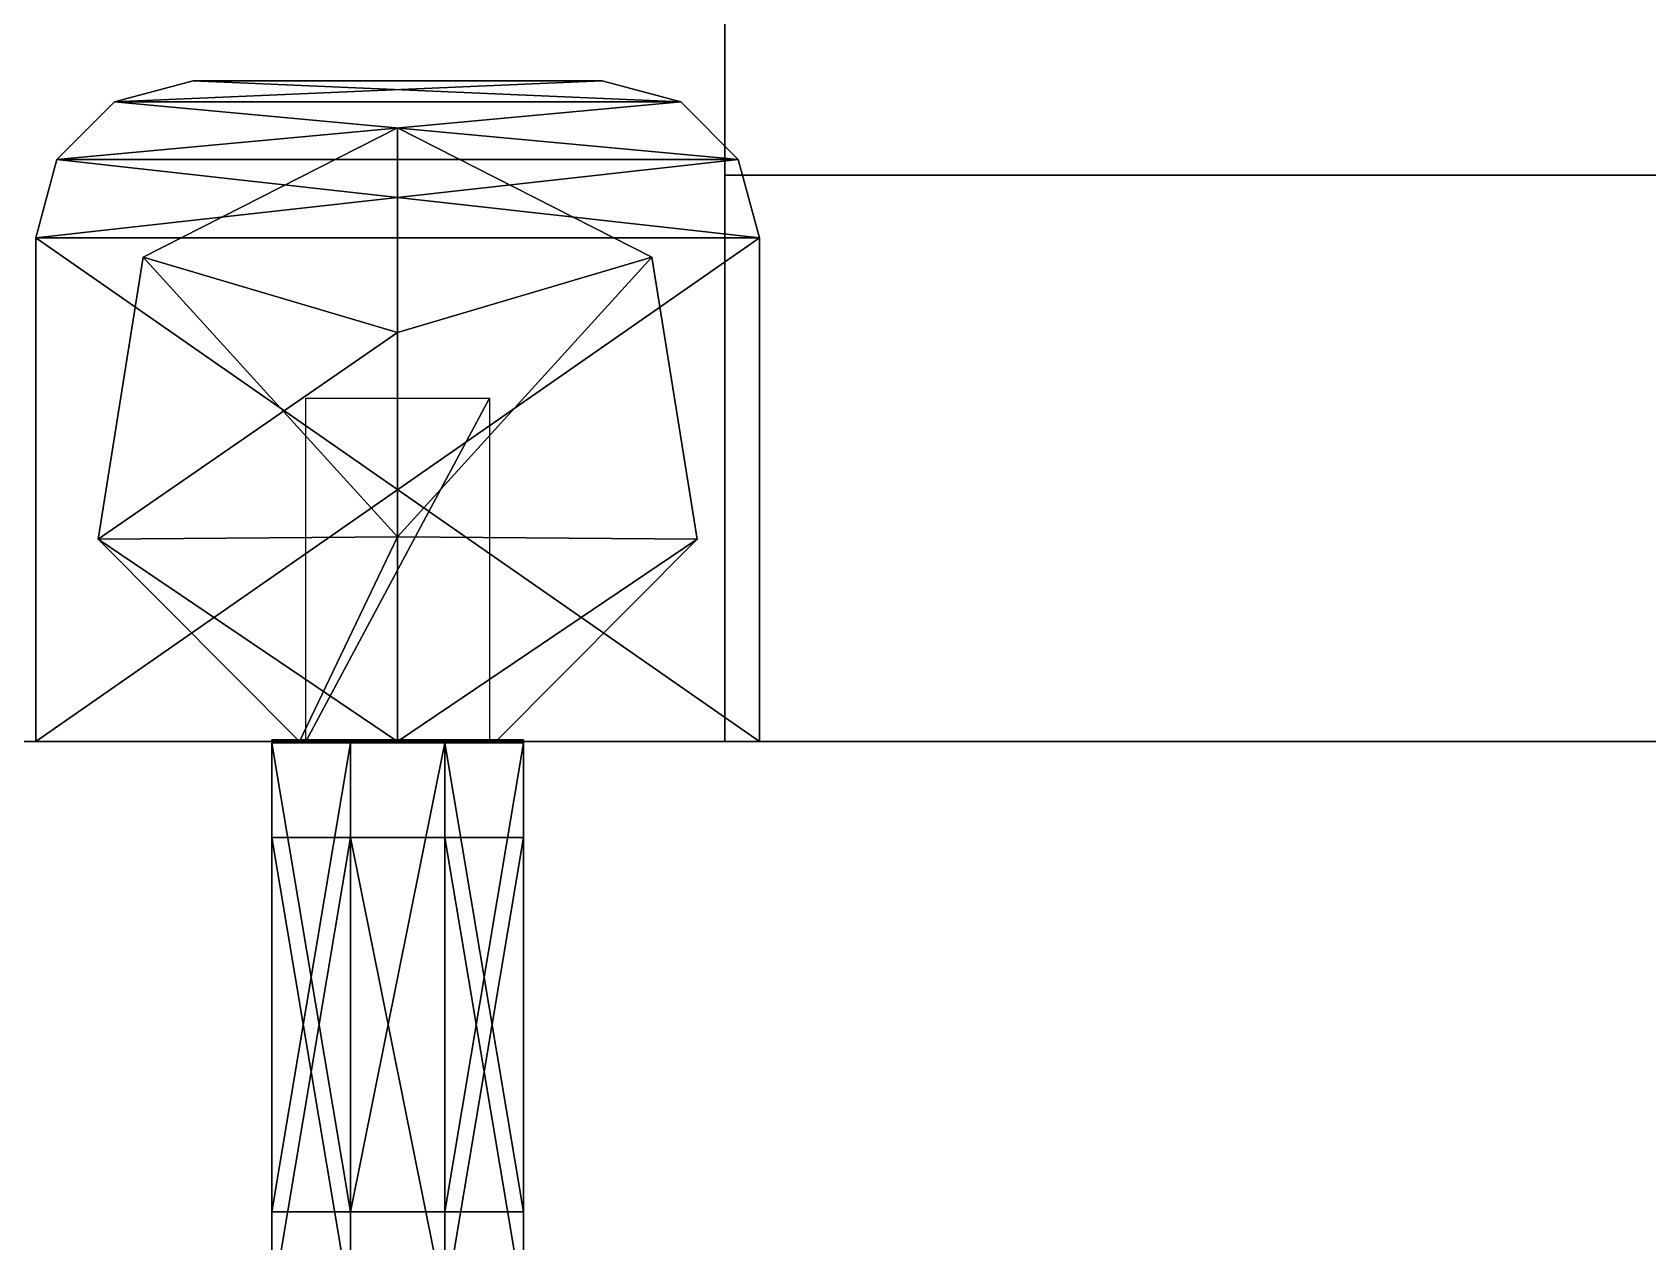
# Model space of a CAD drawing. Extents: x 0 to 4956, y -4930 to 0.
# Drawn here: x 170 to 221.3, y -2589.9 to -2551.5 of the extents above; entities that cross this region are included whole.
import ezdxf

# ---------------------------------------------------------------- set-up
doc = ezdxf.new("R2010")
doc.units = 0
for name, color, linetype in [('LAYER0', 7, 'CONTINUOUS'), ('LAYER144', 7, 'CONTINUOUS'), ('LAYER149', 7, 'CONTINUOUS'), ('LAYER162', 7, 'CONTINUOUS'), ('LAYER202', 7, 'CONTINUOUS'), ('LAYER209', 7, 'CONTINUOUS'), ('LAYER210', 254, 'CONTINUOUS'), ('LAYER220', 254, 'CONTINUOUS'), ('LAYER230', 7, 'CONTINUOUS'), ('LAYER237', 7, 'CONTINUOUS'), ('LAYER238', 254, 'CONTINUOUS'), ('LAYER248', 254, 'CONTINUOUS'), ('LAYER533', 7, 'CONTINUOUS'), ('LAYER535', 7, 'CONTINUOUS')]:
    doc.layers.add(name, color=color, linetype=linetype)

msp = doc.modelspace()

# ---------------------------------------------------------------- linework, layer by layer
at = {"layer": 'LAYER0', "invisible_edges": 1}
for points in [[(4956, 0), (0, -4930), (0, 0), (4956, 0)], [(4956, -4930, 5), (0, 0, 5), (0, -4930, 5), (4956, -4930, 5)], [(0, 0, 5), (4956, -4930, 5), (4956, 0, 5), (0, 0, 5)], [(0, -4930), (4956, 0), (4956, -4930), (0, -4930)]]:
    msp.add_3dface(points, dxfattribs=at)
at = {"layer": 'LAYER144', "invisible_edges": 1}
for points in [[(120, -2574, 2545), (670, -2574, 5), (120, -2574, 5), (120, -2574, 2545)], [(670, -2574, 5), (120, -2574, 2545), (670, -2574, 2545), (670, -2574, 5)], [(120, -2592, 5), (670, -2574, 5), (670, -2592, 5), (120, -2592, 5)], [(670, -2574, 5), (120, -2592, 5), (120, -2574, 5), (670, -2574, 5)], [(120, -2574, 2545), (670, -2592, 2545), (670, -2574, 2545), (120, -2574, 2545)], [(670, -2592, 2545), (120, -2574, 2545), (120, -2592, 2545), (670, -2592, 2545)]]:
    msp.add_3dface(points, dxfattribs=at)
at = {"layer": 'LAYER149', "invisible_edges": 1}
for points in [[(120, -1794, 85), (670, -2574, 85), (120, -2574, 85), (120, -1794, 85)], [(670, -2574, 85), (120, -1794, 85), (670, -1794, 85), (670, -2574, 85)], [(670, -1794, 103), (120, -2574, 103), (670, -2574, 103), (670, -1794, 103)], [(120, -2574, 103), (670, -1794, 103), (120, -1794, 103), (120, -2574, 103)], [(120, -2574, 103), (670, -2574, 85), (670, -2574, 103), (120, -2574, 103)], [(670, -2574, 85), (120, -2574, 103), (120, -2574, 85), (670, -2574, 85)]]:
    msp.add_3dface(points, dxfattribs=at)
at = {"layer": 'LAYER162', "invisible_edges": 1}
for points in [[(120, -2574, 2544), (670, -1794, 2544), (120, -1794, 2544), (120, -2574, 2544)], [(670, -1794, 2544), (120, -2574, 2544), (670, -2574, 2544), (670, -1794, 2544)], [(670, -2574, 2526), (120, -1794, 2526), (670, -1794, 2526), (670, -2574, 2526)], [(120, -1794, 2526), (670, -2574, 2526), (120, -2574, 2526), (120, -1794, 2526)], [(120, -2574, 2544), (670, -2574, 2526), (670, -2574, 2544), (120, -2574, 2544)], [(670, -2574, 2526), (120, -2574, 2544), (120, -2574, 2526), (670, -2574, 2526)]]:
    msp.add_3dface(points, dxfattribs=at)
at = {"layer": 'LAYER202', "invisible_edges": 1}
for points in [[(144.6, -2574, 1989), (610, -1794, 1989), (144.6, -1794, 1989), (144.6, -2574, 1989)], [(610, -1794, 1989), (144.6, -2574, 1989), (610, -2574, 1989), (610, -1794, 1989)], [(610, -2574, 1971), (144.6, -1794, 1971), (610, -1794, 1971), (610, -2574, 1971)], [(144.6, -1794, 1971), (610, -2574, 1971), (144.6, -2574, 1971), (144.6, -1794, 1971)], [(144.6, -2574, 1989), (610, -2574, 1971), (610, -2574, 1989), (144.6, -2574, 1989)], [(610, -2574, 1971), (144.6, -2574, 1989), (144.6, -2574, 1971), (610, -2574, 1971)]]:
    msp.add_3dface(points, dxfattribs=at)
at = {"layer": 'LAYER209'}
for points in [[(175.1, -2553, 1969.01), (172.6, -2553.67, 1971), (175.1, -2553, 1971), (175.1, -2553, 1969.01)], [(172.6, -2553.67, 1969.01), (172.6, -2553.67, 1971), (175.1, -2553, 1969.01), (172.6, -2553.67, 1969.01)], [(188.1, -2553, 1969.01), (172.6, -2553.67, 1969.01), (175.1, -2553, 1969.01), (188.1, -2553, 1969.01)], [(190.6, -2553.67, 1969.01), (172.6, -2553.67, 1969.01), (188.1, -2553, 1969.01), (190.6, -2553.67, 1969.01)], [(172.6, -2553.67, 1971), (190.6, -2553.67, 1971), (175.1, -2553, 1971), (172.6, -2553.67, 1971)], [(188.1, -2553, 1969.01), (172.6, -2553.67, 1969.01), (190.6, -2553.67, 1969.01), (188.1, -2553, 1969.01)], [(175.1, -2553, 1969.01), (172.6, -2553.67, 1969.01), (188.1, -2553, 1969.01), (175.1, -2553, 1969.01)], [(188.1, -2553, 1971), (172.6, -2553.67, 1971), (190.6, -2553.67, 1971), (188.1, -2553, 1971)], [(175.1, -2553, 1971), (172.6, -2553.67, 1971), (188.1, -2553, 1971), (175.1, -2553, 1971)], [(172.6, -2553.67, 1969.01), (175.1, -2553, 1971), (175.1, -2553, 1969.01), (172.6, -2553.67, 1969.01)], [(172.6, -2553.67, 1971), (175.1, -2553, 1971), (172.6, -2553.67, 1969.01), (172.6, -2553.67, 1971)], [(175.1, -2553, 1971), (188.1, -2553, 1969.01), (188.1, -2553, 1971), (175.1, -2553, 1971)], [(175.1, -2553, 1969.01), (188.1, -2553, 1969.01), (175.1, -2553, 1971), (175.1, -2553, 1969.01)], [(175.1, -2553, 1969.01), (188.1, -2553, 1971), (188.1, -2553, 1969.01), (175.1, -2553, 1969.01)], [(175.1, -2553, 1971), (188.1, -2553, 1971), (175.1, -2553, 1969.01), (175.1, -2553, 1971)], [(175.1, -2553, 1971), (190.6, -2553.67, 1971), (188.1, -2553, 1971), (175.1, -2553, 1971)], [(188.1, -2553, 1971), (190.6, -2553.67, 1969.01), (188.1, -2553, 1969.01), (188.1, -2553, 1971)], [(190.6, -2553.67, 1971), (190.6, -2553.67, 1969.01), (188.1, -2553, 1971), (190.6, -2553.67, 1971)], [(190.6, -2553.67, 1969.01), (188.1, -2553, 1971), (188.1, -2553, 1969.01), (190.6, -2553.67, 1969.01)], [(190.6, -2553.67, 1971), (188.1, -2553, 1971), (190.6, -2553.67, 1969.01), (190.6, -2553.67, 1971)], [(172.6, -2553.67, 1969.01), (170.7699, -2555.5, 1971), (172.6, -2553.67, 1971), (172.6, -2553.67, 1969.01)], [(170.7699, -2555.5, 1969.01), (170.7699, -2555.5, 1971), (172.6, -2553.67, 1969.01), (170.7699, -2555.5, 1969.01)], [(190.6, -2553.67, 1969.01), (170.7699, -2555.5, 1969.01), (172.6, -2553.67, 1969.01), (190.6, -2553.67, 1969.01)], [(192.4301, -2555.5, 1969.01), (170.7699, -2555.5, 1969.01), (190.6, -2553.67, 1969.01), (192.4301, -2555.5, 1969.01)], [(170.7699, -2555.5, 1971), (192.4301, -2555.5, 1971), (172.6, -2553.67, 1971), (170.7699, -2555.5, 1971)], [(190.6, -2553.67, 1969.01), (170.7699, -2555.5, 1969.01), (192.4301, -2555.5, 1969.01), (190.6, -2553.67, 1969.01)], [(172.6, -2553.67, 1969.01), (170.7699, -2555.5, 1969.01), (190.6, -2553.67, 1969.01), (172.6, -2553.67, 1969.01)], [(190.6, -2553.67, 1971), (170.7699, -2555.5, 1971), (192.4301, -2555.5, 1971), (190.6, -2553.67, 1971)], [(172.6, -2553.67, 1971), (170.7699, -2555.5, 1971), (190.6, -2553.67, 1971), (172.6, -2553.67, 1971)], [(170.7699, -2555.5, 1969.01), (172.6, -2553.67, 1971), (172.6, -2553.67, 1969.01), (170.7699, -2555.5, 1969.01)], [(170.7699, -2555.5, 1971), (172.6, -2553.67, 1971), (170.7699, -2555.5, 1969.01), (170.7699, -2555.5, 1971)], [(172.6, -2553.67, 1971), (192.4301, -2555.5, 1971), (190.6, -2553.67, 1971), (172.6, -2553.67, 1971)], [(190.6, -2553.67, 1971), (192.4301, -2555.5, 1969.01), (190.6, -2553.67, 1969.01), (190.6, -2553.67, 1971)], [(192.4301, -2555.5, 1971), (192.4301, -2555.5, 1969.01), (190.6, -2553.67, 1971), (192.4301, -2555.5, 1971)], [(192.4301, -2555.5, 1969.01), (190.6, -2553.67, 1971), (190.6, -2553.67, 1969.01), (192.4301, -2555.5, 1969.01)], [(192.4301, -2555.5, 1971), (190.6, -2553.67, 1971), (192.4301, -2555.5, 1969.01), (192.4301, -2555.5, 1971)], [(173.5165, -2558.613, 1985), (181.6, -2561, 1985), (181.6, -2554.5, 1985), (173.5165, -2558.613, 1985)], [(181.6, -2554.5, 1971), (173.5165, -2558.613, 1985), (181.6, -2554.5, 1985), (181.6, -2554.5, 1971)], [(173.5165, -2558.613, 1971), (173.5165, -2558.613, 1985), (181.6, -2554.5, 1971), (173.5165, -2558.613, 1971)], [(181.6, -2554.5, 1971), (173.5165, -2558.613, 1985), (173.5165, -2558.613, 1971), (181.6, -2554.5, 1971)], [(181.6, -2554.5, 1985), (173.5165, -2558.613, 1985), (181.6, -2554.5, 1971), (181.6, -2554.5, 1985)], [(173.5165, -2558.613, 1985), (181.6, -2554.5, 1985), (181.6, -2561, 1985), (173.5165, -2558.613, 1985)], [(181.6, -2561, 1985), (189.6835, -2558.613, 1985), (181.6, -2554.5, 1985), (181.6, -2561, 1985)], [(181.6, -2554.5, 1985), (189.6835, -2558.613, 1971), (181.6, -2554.5, 1971), (181.6, -2554.5, 1985)], [(189.6835, -2558.613, 1985), (189.6835, -2558.613, 1971), (181.6, -2554.5, 1985), (189.6835, -2558.613, 1985)], [(189.6835, -2558.613, 1971), (181.6, -2554.5, 1985), (181.6, -2554.5, 1971), (189.6835, -2558.613, 1971)], [(189.6835, -2558.613, 1985), (181.6, -2554.5, 1985), (189.6835, -2558.613, 1971), (189.6835, -2558.613, 1985)], [(189.6835, -2558.613, 1985), (181.6, -2554.5, 1985), (181.6, -2561, 1985), (189.6835, -2558.613, 1985)], [(170.7699, -2555.5, 1969.01), (170.1, -2558, 1971), (170.7699, -2555.5, 1971), (170.7699, -2555.5, 1969.01)], [(170.1, -2558, 1969.01), (170.1, -2558, 1971), (170.7699, -2555.5, 1969.01), (170.1, -2558, 1969.01)], [(170.1, -2558, 1969.01), (170.7699, -2555.5, 1969.01), (193.1, -2558, 1969.01), (170.1, -2558, 1969.01)], [(170.1, -2558, 1971), (193.1, -2558, 1971), (170.7699, -2555.5, 1971), (170.1, -2558, 1971)], [(192.4301, -2555.5, 1969.01), (170.1, -2558, 1969.01), (193.1, -2558, 1969.01), (192.4301, -2555.5, 1969.01)], [(170.7699, -2555.5, 1969.01), (170.1, -2558, 1969.01), (192.4301, -2555.5, 1969.01), (170.7699, -2555.5, 1969.01)], [(192.4301, -2555.5, 1971), (170.1, -2558, 1971), (193.1, -2558, 1971), (192.4301, -2555.5, 1971)], [(170.7699, -2555.5, 1971), (170.1, -2558, 1971), (192.4301, -2555.5, 1971), (170.7699, -2555.5, 1971)], [(170.1, -2558, 1969.01), (170.7699, -2555.5, 1971), (170.7699, -2555.5, 1969.01), (170.1, -2558, 1969.01)], [(170.1, -2558, 1971), (170.7699, -2555.5, 1971), (170.1, -2558, 1969.01), (170.1, -2558, 1971)], [(193.1, -2558, 1969.01), (170.7699, -2555.5, 1969.01), (192.4301, -2555.5, 1969.01), (193.1, -2558, 1969.01)], [(170.7699, -2555.5, 1971), (193.1, -2558, 1971), (192.4301, -2555.5, 1971), (170.7699, -2555.5, 1971)], [(192.4301, -2555.5, 1971), (193.1, -2558, 1969.01), (192.4301, -2555.5, 1969.01), (192.4301, -2555.5, 1971)], [(193.1, -2558, 1971), (193.1, -2558, 1969.01), (192.4301, -2555.5, 1971), (193.1, -2558, 1971)], [(193.1, -2558, 1969.01), (192.4301, -2555.5, 1971), (192.4301, -2555.5, 1969.01), (193.1, -2558, 1969.01)], [(193.1, -2558, 1971), (192.4301, -2555.5, 1971), (193.1, -2558, 1969.01), (193.1, -2558, 1971)], [(170.1, -2574, 1969.01), (193.1, -2558, 1969.01), (193.1, -2574, 1969.01), (170.1, -2574, 1969.01)], [(170.1, -2558, 1969.01), (193.1, -2558, 1969.01), (170.1, -2574, 1969.01), (170.1, -2558, 1969.01)], [(170.1, -2574, 1971), (193.1, -2558, 1971), (193.1, -2574, 1971), (170.1, -2574, 1971)], [(170.1, -2558, 1971), (193.1, -2558, 1971), (170.1, -2574, 1971), (170.1, -2558, 1971)], [(170.1, -2558, 1971), (170.1, -2574, 1969.01), (170.1, -2558, 1969.01), (170.1, -2558, 1971)], [(170.1, -2574, 1971), (170.1, -2574, 1969.01), (170.1, -2558, 1971), (170.1, -2574, 1971)], [(193.1, -2558, 1969.01), (170.1, -2574, 1969.01), (170.1, -2558, 1969.01), (193.1, -2558, 1969.01)], [(193.1, -2574, 1969.01), (170.1, -2574, 1969.01), (193.1, -2558, 1969.01), (193.1, -2574, 1969.01)], [(170.1, -2574, 1969.01), (170.1, -2558, 1971), (170.1, -2558, 1969.01), (170.1, -2574, 1969.01)], [(170.1, -2574, 1971), (170.1, -2558, 1971), (170.1, -2574, 1969.01), (170.1, -2574, 1971)], [(170.1, -2558, 1971), (193.1, -2574, 1971), (193.1, -2558, 1971), (170.1, -2558, 1971)], [(170.1, -2574, 1971), (193.1, -2574, 1971), (170.1, -2558, 1971), (170.1, -2574, 1971)], [(193.1, -2558, 1969.01), (193.1, -2574, 1971), (193.1, -2574, 1969.01), (193.1, -2558, 1969.01)], [(193.1, -2558, 1971), (193.1, -2574, 1971), (193.1, -2558, 1969.01), (193.1, -2558, 1971)], [(193.1, -2574, 1971), (193.1, -2558, 1969.01), (193.1, -2558, 1971), (193.1, -2574, 1971)], [(193.1, -2574, 1969.01), (193.1, -2558, 1969.01), (193.1, -2574, 1971), (193.1, -2574, 1969.01)], [(172.0825, -2567.569, 1985), (181.6, -2561, 1985), (173.5165, -2558.613, 1985), (172.0825, -2567.569, 1985)], [(173.5165, -2558.613, 1971), (172.0825, -2567.569, 1985), (173.5165, -2558.613, 1985), (173.5165, -2558.613, 1971)], [(172.0825, -2567.569, 1971), (172.0825, -2567.569, 1985), (173.5165, -2558.613, 1971), (172.0825, -2567.569, 1971)], [(173.5165, -2558.613, 1971), (172.0825, -2567.569, 1985), (172.0825, -2567.569, 1971), (173.5165, -2558.613, 1971)], [(173.5165, -2558.613, 1985), (172.0825, -2567.569, 1985), (173.5165, -2558.613, 1971), (173.5165, -2558.613, 1985)], [(172.0825, -2567.569, 1985), (173.5165, -2558.613, 1985), (181.6, -2567.5, 1985), (172.0825, -2567.569, 1985)], [(181.6, -2567.5, 1985), (173.5165, -2558.613, 1985), (181.6, -2561, 1985), (181.6, -2567.5, 1985)], [(181.6, -2567.5, 1985), (189.6835, -2558.613, 1985), (181.6, -2561, 1985), (181.6, -2567.5, 1985)], [(191.1176, -2567.569, 1985), (189.6835, -2558.613, 1985), (181.6, -2567.5, 1985), (191.1176, -2567.569, 1985)], [(181.6, -2567.5, 1985), (189.6835, -2558.613, 1985), (181.6, -2561, 1985), (181.6, -2567.5, 1985)], [(191.1176, -2567.569, 1985), (189.6835, -2558.613, 1985), (181.6, -2567.5, 1985), (191.1176, -2567.569, 1985)], [(189.6835, -2558.613, 1985), (191.1176, -2567.569, 1971), (189.6835, -2558.613, 1971), (189.6835, -2558.613, 1985)], [(191.1176, -2567.569, 1985), (191.1176, -2567.569, 1971), (189.6835, -2558.613, 1985), (191.1176, -2567.569, 1985)], [(191.1176, -2567.569, 1971), (189.6835, -2558.613, 1985), (189.6835, -2558.613, 1971), (191.1176, -2567.569, 1971)], [(191.1176, -2567.569, 1985), (189.6835, -2558.613, 1985), (191.1176, -2567.569, 1971), (191.1176, -2567.569, 1985)], [(181.6, -2567.5, 1985), (181.6, -2561, 1985), (172.0825, -2567.569, 1985), (181.6, -2567.5, 1985)], [(184.5198, -2563.092, 1969), (178.6802, -2574, 1969), (178.6802, -2563.092, 1969), (184.5198, -2563.092, 1969)], [(184.5198, -2574, 1969), (178.6802, -2574, 1969), (184.5198, -2563.092, 1969), (184.5198, -2574, 1969)], [(178.4775, -2574, 1985), (181.6, -2567.5, 1985), (172.0825, -2567.569, 1985), (178.4775, -2574, 1985)], [(181.6, -2574, 1985), (172.0825, -2567.569, 1985), (181.6, -2567.5, 1985), (181.6, -2574, 1985)], [(172.0825, -2567.569, 1971), (178.4775, -2574, 1985), (172.0825, -2567.569, 1985), (172.0825, -2567.569, 1971)], [(178.4775, -2574, 1971), (178.4775, -2574, 1985), (172.0825, -2567.569, 1971), (178.4775, -2574, 1971)], [(172.0825, -2567.569, 1971), (178.4775, -2574, 1985), (178.4775, -2574, 1971), (172.0825, -2567.569, 1971)], [(172.0825, -2567.569, 1985), (178.4775, -2574, 1985), (172.0825, -2567.569, 1971), (172.0825, -2567.569, 1985)], [(178.4775, -2574, 1985), (172.0825, -2567.569, 1985), (181.6, -2574, 1985), (178.4775, -2574, 1985)], [(181.6, -2574, 1985), (181.6, -2567.5, 1985), (178.4775, -2574, 1985), (181.6, -2574, 1985)], [(181.6, -2574, 1985), (191.1176, -2567.569, 1985), (181.6, -2567.5, 1985), (181.6, -2574, 1985)], [(181.6, -2574, 1985), (191.1176, -2567.569, 1985), (181.6, -2567.5, 1985), (181.6, -2574, 1985)], [(184.7225, -2574, 1985), (191.1176, -2567.569, 1985), (181.6, -2574, 1985), (184.7225, -2574, 1985)], [(184.7225, -2574, 1985), (191.1176, -2567.569, 1985), (181.6, -2574, 1985), (184.7225, -2574, 1985)], [(191.1176, -2567.569, 1971), (184.7225, -2574, 1985), (184.7225, -2574, 1971), (191.1176, -2567.569, 1971)], [(191.1176, -2567.569, 1985), (184.7225, -2574, 1985), (191.1176, -2567.569, 1971), (191.1176, -2567.569, 1985)], [(184.7225, -2574, 1971), (191.1176, -2567.569, 1985), (191.1176, -2567.569, 1971), (184.7225, -2574, 1971)], [(184.7225, -2574, 1985), (191.1176, -2567.569, 1985), (184.7225, -2574, 1971), (184.7225, -2574, 1985)], [(193.1, -2574, 1969.01), (170.1, -2574, 1971), (170.1, -2574, 1969.01), (193.1, -2574, 1969.01)], [(193.1, -2574, 1971), (170.1, -2574, 1971), (193.1, -2574, 1969.01), (193.1, -2574, 1971)], [(170.1, -2574, 1969.01), (193.1, -2574, 1971), (193.1, -2574, 1969.01), (170.1, -2574, 1969.01)], [(170.1, -2574, 1971), (193.1, -2574, 1971), (170.1, -2574, 1969.01), (170.1, -2574, 1971)], [(184.7225, -2574, 1985), (178.4775, -2574, 1971), (184.7225, -2574, 1971), (184.7225, -2574, 1985)], [(178.4775, -2574, 1985), (178.4775, -2574, 1971), (184.7225, -2574, 1985), (178.4775, -2574, 1985)], [(178.4775, -2574, 1971), (184.7225, -2574, 1985), (184.7225, -2574, 1971), (178.4775, -2574, 1971)], [(178.4775, -2574, 1985), (184.7225, -2574, 1985), (178.4775, -2574, 1971), (178.4775, -2574, 1985)]]:
    msp.add_3dface(points, dxfattribs=at)
at = {"layer": 'LAYER210'}
for points in [[(180.1, -2573.95, 1979.83), (177.6, -2574.05, 1976.5), (180.1, -2574.05, 1979.83), (180.1, -2573.95, 1979.83)], [(177.6, -2573.95, 1976.5), (177.6, -2574.05, 1976.5), (180.1, -2573.95, 1979.83), (177.6, -2573.95, 1976.5)], [(177.6, -2573.95, 1976.5), (180.1, -2574.05, 1973.17), (177.6, -2574.05, 1976.5), (177.6, -2573.95, 1976.5)], [(180.1, -2573.95, 1973.17), (180.1, -2574.05, 1973.17), (177.6, -2573.95, 1976.5), (180.1, -2573.95, 1973.17)], [(185.6, -2573.95, 1980.5), (177.6, -2573.95, 1972.5), (177.6, -2573.95, 1980.5), (185.6, -2573.95, 1980.5)], [(185.6, -2573.95, 1972.5), (177.6, -2573.95, 1972.5), (185.6, -2573.95, 1980.5), (185.6, -2573.95, 1972.5)], [(177.6, -2574.05, 1972.5), (185.6, -2573.95, 1972.5), (185.6, -2574.05, 1972.5), (177.6, -2574.05, 1972.5)], [(177.6, -2573.95, 1972.5), (185.6, -2573.95, 1972.5), (177.6, -2574.05, 1972.5), (177.6, -2573.95, 1972.5)], [(185.6, -2574.05, 1980.5), (177.6, -2573.95, 1980.5), (177.6, -2574.05, 1980.5), (185.6, -2574.05, 1980.5)], [(185.6, -2573.95, 1980.5), (177.6, -2573.95, 1980.5), (185.6, -2574.05, 1980.5), (185.6, -2573.95, 1980.5)], [(177.6, -2574.05, 1972.5), (177.6, -2573.95, 1980.5), (177.6, -2573.95, 1972.5), (177.6, -2574.05, 1972.5)], [(177.6, -2574.05, 1980.5), (177.6, -2573.95, 1980.5), (177.6, -2574.05, 1972.5), (177.6, -2574.05, 1980.5)], [(180.1, -2574.05, 1979.83), (177.6, -2588.95, 1976.5), (180.1, -2588.95, 1979.83), (180.1, -2574.05, 1979.83)], [(177.6, -2574.05, 1976.5), (177.6, -2588.95, 1976.5), (180.1, -2574.05, 1979.83), (177.6, -2574.05, 1976.5)], [(177.6, -2574.05, 1976.5), (180.1, -2588.95, 1973.17), (177.6, -2588.95, 1976.5), (177.6, -2574.05, 1976.5)], [(180.1, -2574.05, 1973.17), (180.1, -2588.95, 1973.17), (177.6, -2574.05, 1976.5), (180.1, -2574.05, 1973.17)], [(177.6, -2574.05, 1980.5), (185.6, -2574.05, 1972.5), (185.6, -2574.05, 1980.5), (177.6, -2574.05, 1980.5)], [(177.6, -2574.05, 1972.5), (185.6, -2574.05, 1972.5), (177.6, -2574.05, 1980.5), (177.6, -2574.05, 1972.5)], [(180.1, -2573.95, 1979.83), (183.1, -2574.05, 1979.83), (183.1, -2573.95, 1979.83), (180.1, -2573.95, 1979.83)], [(180.1, -2574.05, 1979.83), (183.1, -2574.05, 1979.83), (180.1, -2573.95, 1979.83), (180.1, -2574.05, 1979.83)], [(180.1, -2574.05, 1973.17), (183.1, -2573.95, 1973.17), (183.1, -2574.05, 1973.17), (180.1, -2574.05, 1973.17)], [(180.1, -2573.95, 1973.17), (183.1, -2573.95, 1973.17), (180.1, -2574.05, 1973.17), (180.1, -2573.95, 1973.17)], [(180.1, -2588.95, 1979.83), (183.1, -2574.05, 1979.83), (180.1, -2574.05, 1979.83), (180.1, -2588.95, 1979.83)], [(183.1, -2588.95, 1979.83), (183.1, -2574.05, 1979.83), (180.1, -2588.95, 1979.83), (183.1, -2588.95, 1979.83)], [(180.1, -2588.95, 1973.17), (183.1, -2574.05, 1973.17), (183.1, -2588.95, 1973.17), (180.1, -2588.95, 1973.17)], [(180.1, -2574.05, 1973.17), (183.1, -2574.05, 1973.17), (180.1, -2588.95, 1973.17), (180.1, -2574.05, 1973.17)], [(183.1, -2574.05, 1979.83), (185.6, -2573.95, 1976.5), (183.1, -2573.95, 1979.83), (183.1, -2574.05, 1979.83)], [(185.6, -2574.05, 1976.5), (185.6, -2573.95, 1976.5), (183.1, -2574.05, 1979.83), (185.6, -2574.05, 1976.5)], [(185.6, -2574.05, 1976.5), (183.1, -2573.95, 1973.17), (185.6, -2573.95, 1976.5), (185.6, -2574.05, 1976.5)], [(183.1, -2574.05, 1973.17), (183.1, -2573.95, 1973.17), (185.6, -2574.05, 1976.5), (183.1, -2574.05, 1973.17)], [(183.1, -2588.95, 1979.83), (185.6, -2574.05, 1976.5), (183.1, -2574.05, 1979.83), (183.1, -2588.95, 1979.83)], [(185.6, -2588.95, 1976.5), (185.6, -2574.05, 1976.5), (183.1, -2588.95, 1979.83), (185.6, -2588.95, 1976.5)], [(185.6, -2588.95, 1976.5), (183.1, -2574.05, 1973.17), (185.6, -2574.05, 1976.5), (185.6, -2588.95, 1976.5)], [(183.1, -2588.95, 1973.17), (183.1, -2574.05, 1973.17), (185.6, -2588.95, 1976.5), (183.1, -2588.95, 1973.17)], [(185.6, -2574.05, 1980.5), (185.6, -2573.95, 1972.5), (185.6, -2573.95, 1980.5), (185.6, -2574.05, 1980.5)], [(185.6, -2574.05, 1972.5), (185.6, -2573.95, 1972.5), (185.6, -2574.05, 1980.5), (185.6, -2574.05, 1972.5)], [(177.6, -2588.95, 1976.5), (185.6, -2588.95, 1976.5), (180.1, -2588.95, 1979.83), (177.6, -2588.95, 1976.5)], [(177.6, -2588.95, 1976.5), (183.1, -2588.95, 1973.17), (185.6, -2588.95, 1976.5), (177.6, -2588.95, 1976.5)], [(180.1, -2588.95, 1973.17), (183.1, -2588.95, 1973.17), (177.6, -2588.95, 1976.5), (180.1, -2588.95, 1973.17)], [(180.1, -2588.95, 1979.83), (185.6, -2588.95, 1976.5), (183.1, -2588.95, 1979.83), (180.1, -2588.95, 1979.83)]]:
    msp.add_3dface(points, dxfattribs=at)
at = {"layer": 'LAYER220'}
for points in [[(180.1, -2577.05, 1979.83), (185.6, -2577.05, 1976.5), (177.6, -2577.05, 1976.5), (180.1, -2577.05, 1979.83)], [(185.6, -2577.05, 1976.5), (183.1, -2577.05, 1973.17), (177.6, -2577.05, 1976.5), (185.6, -2577.05, 1976.5)], [(177.6, -2577.05, 1976.5), (183.1, -2577.05, 1973.17), (180.1, -2577.05, 1973.17), (177.6, -2577.05, 1976.5)], [(180.1, -2577.05, 1979.83), (177.6, -2577.05, 1976.5), (180.1, -2591.95, 1979.83), (180.1, -2577.05, 1979.83)], [(180.1, -2591.95, 1979.83), (177.6, -2577.05, 1976.5), (177.6, -2591.95, 1976.5), (180.1, -2591.95, 1979.83)], [(177.6, -2577.05, 1976.5), (180.1, -2577.05, 1973.17), (177.6, -2591.95, 1976.5), (177.6, -2577.05, 1976.5)], [(177.6, -2591.95, 1976.5), (180.1, -2577.05, 1973.17), (180.1, -2591.95, 1973.17), (177.6, -2591.95, 1976.5)], [(183.1, -2577.05, 1979.83), (185.6, -2577.05, 1976.5), (180.1, -2577.05, 1979.83), (183.1, -2577.05, 1979.83)], [(180.1, -2591.95, 1979.83), (183.1, -2591.95, 1979.83), (180.1, -2577.05, 1979.83), (180.1, -2591.95, 1979.83)], [(180.1, -2577.05, 1979.83), (183.1, -2591.95, 1979.83), (183.1, -2577.05, 1979.83), (180.1, -2577.05, 1979.83)], [(183.1, -2577.05, 1973.17), (183.1, -2591.95, 1973.17), (180.1, -2577.05, 1973.17), (183.1, -2577.05, 1973.17)], [(180.1, -2577.05, 1973.17), (183.1, -2591.95, 1973.17), (180.1, -2591.95, 1973.17), (180.1, -2577.05, 1973.17)], [(183.1, -2591.95, 1979.83), (185.6, -2591.95, 1976.5), (183.1, -2577.05, 1979.83), (183.1, -2591.95, 1979.83)], [(183.1, -2577.05, 1979.83), (185.6, -2591.95, 1976.5), (185.6, -2577.05, 1976.5), (183.1, -2577.05, 1979.83)], [(185.6, -2591.95, 1976.5), (183.1, -2591.95, 1973.17), (185.6, -2577.05, 1976.5), (185.6, -2591.95, 1976.5)], [(185.6, -2577.05, 1976.5), (183.1, -2591.95, 1973.17), (183.1, -2577.05, 1973.17), (185.6, -2577.05, 1976.5)]]:
    msp.add_3dface(points, dxfattribs=at)
at = {"layer": 'LAYER230', "invisible_edges": 1}
for points in [[(144.6, -2574, 871), (610, -1794, 871), (144.6, -1794, 871), (144.6, -2574, 871)], [(610, -1794, 871), (144.6, -2574, 871), (610, -2574, 871), (610, -1794, 871)], [(610, -2574, 853), (144.6, -1794, 853), (610, -1794, 853), (610, -2574, 853)], [(144.6, -1794, 853), (610, -2574, 853), (144.6, -2574, 853), (144.6, -1794, 853)], [(144.6, -2574, 871), (610, -2574, 853), (610, -2574, 871), (144.6, -2574, 871)], [(610, -2574, 853), (144.6, -2574, 871), (144.6, -2574, 853), (610, -2574, 853)]]:
    msp.add_3dface(points, dxfattribs=at)
at = {"layer": 'LAYER237'}
for points in [[(175.1, -2553, 851.01), (172.6, -2553.67, 853), (175.1, -2553, 853), (175.1, -2553, 851.01)], [(172.6, -2553.67, 851.01), (172.6, -2553.67, 853), (175.1, -2553, 851.01), (172.6, -2553.67, 851.01)], [(188.1, -2553, 851.01), (172.6, -2553.67, 851.01), (175.1, -2553, 851.01), (188.1, -2553, 851.01)], [(190.6, -2553.67, 851.01), (172.6, -2553.67, 851.01), (188.1, -2553, 851.01), (190.6, -2553.67, 851.01)], [(172.6, -2553.67, 853), (190.6, -2553.67, 853), (175.1, -2553, 853), (172.6, -2553.67, 853)], [(188.1, -2553, 851.01), (172.6, -2553.67, 851.01), (190.6, -2553.67, 851.01), (188.1, -2553, 851.01)], [(175.1, -2553, 851.01), (172.6, -2553.67, 851.01), (188.1, -2553, 851.01), (175.1, -2553, 851.01)], [(188.1, -2553, 853), (172.6, -2553.67, 853), (190.6, -2553.67, 853), (188.1, -2553, 853)], [(175.1, -2553, 853), (172.6, -2553.67, 853), (188.1, -2553, 853), (175.1, -2553, 853)], [(172.6, -2553.67, 851.01), (175.1, -2553, 853), (175.1, -2553, 851.01), (172.6, -2553.67, 851.01)], [(172.6, -2553.67, 853), (175.1, -2553, 853), (172.6, -2553.67, 851.01), (172.6, -2553.67, 853)], [(175.1, -2553, 853), (188.1, -2553, 851.01), (188.1, -2553, 853), (175.1, -2553, 853)], [(175.1, -2553, 851.01), (188.1, -2553, 851.01), (175.1, -2553, 853), (175.1, -2553, 851.01)], [(175.1, -2553, 851.01), (188.1, -2553, 853), (188.1, -2553, 851.01), (175.1, -2553, 851.01)], [(175.1, -2553, 853), (188.1, -2553, 853), (175.1, -2553, 851.01), (175.1, -2553, 853)], [(175.1, -2553, 853), (190.6, -2553.67, 853), (188.1, -2553, 853), (175.1, -2553, 853)], [(188.1, -2553, 853), (190.6, -2553.67, 851.01), (188.1, -2553, 851.01), (188.1, -2553, 853)], [(190.6, -2553.67, 853), (190.6, -2553.67, 851.01), (188.1, -2553, 853), (190.6, -2553.67, 853)], [(190.6, -2553.67, 851.01), (188.1, -2553, 853), (188.1, -2553, 851.01), (190.6, -2553.67, 851.01)], [(190.6, -2553.67, 853), (188.1, -2553, 853), (190.6, -2553.67, 851.01), (190.6, -2553.67, 853)], [(172.6, -2553.67, 851.01), (170.7699, -2555.5, 853), (172.6, -2553.67, 853), (172.6, -2553.67, 851.01)], [(170.7699, -2555.5, 851.01), (170.7699, -2555.5, 853), (172.6, -2553.67, 851.01), (170.7699, -2555.5, 851.01)], [(190.6, -2553.67, 851.01), (170.7699, -2555.5, 851.01), (172.6, -2553.67, 851.01), (190.6, -2553.67, 851.01)], [(192.4301, -2555.5, 851.01), (170.7699, -2555.5, 851.01), (190.6, -2553.67, 851.01), (192.4301, -2555.5, 851.01)], [(170.7699, -2555.5, 853), (192.4301, -2555.5, 853), (172.6, -2553.67, 853), (170.7699, -2555.5, 853)], [(190.6, -2553.67, 851.01), (170.7699, -2555.5, 851.01), (192.4301, -2555.5, 851.01), (190.6, -2553.67, 851.01)], [(172.6, -2553.67, 851.01), (170.7699, -2555.5, 851.01), (190.6, -2553.67, 851.01), (172.6, -2553.67, 851.01)], [(190.6, -2553.67, 853), (170.7699, -2555.5, 853), (192.4301, -2555.5, 853), (190.6, -2553.67, 853)], [(172.6, -2553.67, 853), (170.7699, -2555.5, 853), (190.6, -2553.67, 853), (172.6, -2553.67, 853)], [(170.7699, -2555.5, 851.01), (172.6, -2553.67, 853), (172.6, -2553.67, 851.01), (170.7699, -2555.5, 851.01)], [(170.7699, -2555.5, 853), (172.6, -2553.67, 853), (170.7699, -2555.5, 851.01), (170.7699, -2555.5, 853)], [(172.6, -2553.67, 853), (192.4301, -2555.5, 853), (190.6, -2553.67, 853), (172.6, -2553.67, 853)], [(190.6, -2553.67, 853), (192.4301, -2555.5, 851.01), (190.6, -2553.67, 851.01), (190.6, -2553.67, 853)], [(192.4301, -2555.5, 853), (192.4301, -2555.5, 851.01), (190.6, -2553.67, 853), (192.4301, -2555.5, 853)], [(192.4301, -2555.5, 851.01), (190.6, -2553.67, 853), (190.6, -2553.67, 851.01), (192.4301, -2555.5, 851.01)], [(192.4301, -2555.5, 853), (190.6, -2553.67, 853), (192.4301, -2555.5, 851.01), (192.4301, -2555.5, 853)], [(173.5165, -2558.613, 867), (181.6, -2561, 867), (181.6, -2554.5, 867), (173.5165, -2558.613, 867)], [(181.6, -2554.5, 853), (173.5165, -2558.613, 867), (181.6, -2554.5, 867), (181.6, -2554.5, 853)], [(173.5165, -2558.613, 853), (173.5165, -2558.613, 867), (181.6, -2554.5, 853), (173.5165, -2558.613, 853)], [(181.6, -2554.5, 853), (173.5165, -2558.613, 867), (173.5165, -2558.613, 853), (181.6, -2554.5, 853)], [(181.6, -2554.5, 867), (173.5165, -2558.613, 867), (181.6, -2554.5, 853), (181.6, -2554.5, 867)], [(173.5165, -2558.613, 867), (181.6, -2554.5, 867), (181.6, -2561, 867), (173.5165, -2558.613, 867)], [(181.6, -2561, 867), (189.6835, -2558.613, 867), (181.6, -2554.5, 867), (181.6, -2561, 867)], [(181.6, -2554.5, 867), (189.6835, -2558.613, 853), (181.6, -2554.5, 853), (181.6, -2554.5, 867)], [(189.6835, -2558.613, 867), (189.6835, -2558.613, 853), (181.6, -2554.5, 867), (189.6835, -2558.613, 867)], [(189.6835, -2558.613, 853), (181.6, -2554.5, 867), (181.6, -2554.5, 853), (189.6835, -2558.613, 853)], [(189.6835, -2558.613, 867), (181.6, -2554.5, 867), (189.6835, -2558.613, 853), (189.6835, -2558.613, 867)], [(189.6835, -2558.613, 867), (181.6, -2554.5, 867), (181.6, -2561, 867), (189.6835, -2558.613, 867)], [(170.7699, -2555.5, 851.01), (170.1, -2558, 853), (170.7699, -2555.5, 853), (170.7699, -2555.5, 851.01)], [(170.1, -2558, 851.01), (170.1, -2558, 853), (170.7699, -2555.5, 851.01), (170.1, -2558, 851.01)], [(170.1, -2558, 851.01), (170.7699, -2555.5, 851.01), (193.1, -2558, 851.01), (170.1, -2558, 851.01)], [(170.1, -2558, 853), (193.1, -2558, 853), (170.7699, -2555.5, 853), (170.1, -2558, 853)], [(192.4301, -2555.5, 851.01), (170.1, -2558, 851.01), (193.1, -2558, 851.01), (192.4301, -2555.5, 851.01)], [(170.7699, -2555.5, 851.01), (170.1, -2558, 851.01), (192.4301, -2555.5, 851.01), (170.7699, -2555.5, 851.01)], [(192.4301, -2555.5, 853), (170.1, -2558, 853), (193.1, -2558, 853), (192.4301, -2555.5, 853)], [(170.7699, -2555.5, 853), (170.1, -2558, 853), (192.4301, -2555.5, 853), (170.7699, -2555.5, 853)], [(170.1, -2558, 851.01), (170.7699, -2555.5, 853), (170.7699, -2555.5, 851.01), (170.1, -2558, 851.01)], [(170.1, -2558, 853), (170.7699, -2555.5, 853), (170.1, -2558, 851.01), (170.1, -2558, 853)], [(193.1, -2558, 851.01), (170.7699, -2555.5, 851.01), (192.4301, -2555.5, 851.01), (193.1, -2558, 851.01)], [(170.7699, -2555.5, 853), (193.1, -2558, 853), (192.4301, -2555.5, 853), (170.7699, -2555.5, 853)], [(192.4301, -2555.5, 853), (193.1, -2558, 851.01), (192.4301, -2555.5, 851.01), (192.4301, -2555.5, 853)], [(193.1, -2558, 853), (193.1, -2558, 851.01), (192.4301, -2555.5, 853), (193.1, -2558, 853)], [(193.1, -2558, 851.01), (192.4301, -2555.5, 853), (192.4301, -2555.5, 851.01), (193.1, -2558, 851.01)], [(193.1, -2558, 853), (192.4301, -2555.5, 853), (193.1, -2558, 851.01), (193.1, -2558, 853)], [(170.1, -2574, 851.01), (193.1, -2558, 851.01), (193.1, -2574, 851.01), (170.1, -2574, 851.01)], [(170.1, -2558, 851.01), (193.1, -2558, 851.01), (170.1, -2574, 851.01), (170.1, -2558, 851.01)], [(170.1, -2574, 853), (193.1, -2558, 853), (193.1, -2574, 853), (170.1, -2574, 853)], [(170.1, -2558, 853), (193.1, -2558, 853), (170.1, -2574, 853), (170.1, -2558, 853)], [(170.1, -2558, 853), (170.1, -2574, 851.01), (170.1, -2558, 851.01), (170.1, -2558, 853)], [(170.1, -2574, 853), (170.1, -2574, 851.01), (170.1, -2558, 853), (170.1, -2574, 853)], [(193.1, -2558, 851.01), (170.1, -2574, 851.01), (170.1, -2558, 851.01), (193.1, -2558, 851.01)], [(193.1, -2574, 851.01), (170.1, -2574, 851.01), (193.1, -2558, 851.01), (193.1, -2574, 851.01)], [(170.1, -2574, 851.01), (170.1, -2558, 853), (170.1, -2558, 851.01), (170.1, -2574, 851.01)], [(170.1, -2574, 853), (170.1, -2558, 853), (170.1, -2574, 851.01), (170.1, -2574, 853)], [(170.1, -2558, 853), (193.1, -2574, 853), (193.1, -2558, 853), (170.1, -2558, 853)], [(170.1, -2574, 853), (193.1, -2574, 853), (170.1, -2558, 853), (170.1, -2574, 853)], [(193.1, -2558, 851.01), (193.1, -2574, 853), (193.1, -2574, 851.01), (193.1, -2558, 851.01)], [(193.1, -2558, 853), (193.1, -2574, 853), (193.1, -2558, 851.01), (193.1, -2558, 853)], [(193.1, -2574, 853), (193.1, -2558, 851.01), (193.1, -2558, 853), (193.1, -2574, 853)], [(193.1, -2574, 851.01), (193.1, -2558, 851.01), (193.1, -2574, 853), (193.1, -2574, 851.01)], [(172.0825, -2567.569, 867), (181.6, -2561, 867), (173.5165, -2558.613, 867), (172.0825, -2567.569, 867)], [(173.5165, -2558.613, 853), (172.0825, -2567.569, 867), (173.5165, -2558.613, 867), (173.5165, -2558.613, 853)], [(172.0825, -2567.569, 853), (172.0825, -2567.569, 867), (173.5165, -2558.613, 853), (172.0825, -2567.569, 853)], [(173.5165, -2558.613, 853), (172.0825, -2567.569, 867), (172.0825, -2567.569, 853), (173.5165, -2558.613, 853)], [(173.5165, -2558.613, 867), (172.0825, -2567.569, 867), (173.5165, -2558.613, 853), (173.5165, -2558.613, 867)], [(172.0825, -2567.569, 867), (173.5165, -2558.613, 867), (181.6, -2567.5, 867), (172.0825, -2567.569, 867)], [(181.6, -2567.5, 867), (173.5165, -2558.613, 867), (181.6, -2561, 867), (181.6, -2567.5, 867)], [(181.6, -2567.5, 867), (189.6835, -2558.613, 867), (181.6, -2561, 867), (181.6, -2567.5, 867)], [(191.1176, -2567.569, 867), (189.6835, -2558.613, 867), (181.6, -2567.5, 867), (191.1176, -2567.569, 867)], [(181.6, -2567.5, 867), (189.6835, -2558.613, 867), (181.6, -2561, 867), (181.6, -2567.5, 867)], [(191.1176, -2567.569, 867), (189.6835, -2558.613, 867), (181.6, -2567.5, 867), (191.1176, -2567.569, 867)], [(189.6835, -2558.613, 867), (191.1176, -2567.569, 853), (189.6835, -2558.613, 853), (189.6835, -2558.613, 867)], [(191.1176, -2567.569, 867), (191.1176, -2567.569, 853), (189.6835, -2558.613, 867), (191.1176, -2567.569, 867)], [(191.1176, -2567.569, 853), (189.6835, -2558.613, 867), (189.6835, -2558.613, 853), (191.1176, -2567.569, 853)], [(191.1176, -2567.569, 867), (189.6835, -2558.613, 867), (191.1176, -2567.569, 853), (191.1176, -2567.569, 867)], [(181.6, -2567.5, 867), (181.6, -2561, 867), (172.0825, -2567.569, 867), (181.6, -2567.5, 867)], [(184.5198, -2563.092, 851), (178.6802, -2574, 851), (178.6802, -2563.092, 851), (184.5198, -2563.092, 851)], [(184.5198, -2574, 851), (178.6802, -2574, 851), (184.5198, -2563.092, 851), (184.5198, -2574, 851)], [(178.4775, -2574, 867), (181.6, -2567.5, 867), (172.0825, -2567.569, 867), (178.4775, -2574, 867)], [(181.6, -2574, 867), (172.0825, -2567.569, 867), (181.6, -2567.5, 867), (181.6, -2574, 867)], [(172.0825, -2567.569, 853), (178.4775, -2574, 867), (172.0825, -2567.569, 867), (172.0825, -2567.569, 853)], [(178.4775, -2574, 853), (178.4775, -2574, 867), (172.0825, -2567.569, 853), (178.4775, -2574, 853)], [(172.0825, -2567.569, 853), (178.4775, -2574, 867), (178.4775, -2574, 853), (172.0825, -2567.569, 853)], [(172.0825, -2567.569, 867), (178.4775, -2574, 867), (172.0825, -2567.569, 853), (172.0825, -2567.569, 867)], [(178.4775, -2574, 867), (172.0825, -2567.569, 867), (181.6, -2574, 867), (178.4775, -2574, 867)], [(181.6, -2574, 867), (181.6, -2567.5, 867), (178.4775, -2574, 867), (181.6, -2574, 867)], [(181.6, -2574, 867), (191.1176, -2567.569, 867), (181.6, -2567.5, 867), (181.6, -2574, 867)], [(181.6, -2574, 867), (191.1176, -2567.569, 867), (181.6, -2567.5, 867), (181.6, -2574, 867)], [(184.7225, -2574, 867), (191.1176, -2567.569, 867), (181.6, -2574, 867), (184.7225, -2574, 867)], [(184.7225, -2574, 867), (191.1176, -2567.569, 867), (181.6, -2574, 867), (184.7225, -2574, 867)], [(191.1176, -2567.569, 853), (184.7225, -2574, 867), (184.7225, -2574, 853), (191.1176, -2567.569, 853)], [(191.1176, -2567.569, 867), (184.7225, -2574, 867), (191.1176, -2567.569, 853), (191.1176, -2567.569, 867)], [(184.7225, -2574, 853), (191.1176, -2567.569, 867), (191.1176, -2567.569, 853), (184.7225, -2574, 853)], [(184.7225, -2574, 867), (191.1176, -2567.569, 867), (184.7225, -2574, 853), (184.7225, -2574, 867)], [(193.1, -2574, 851.01), (170.1, -2574, 853), (170.1, -2574, 851.01), (193.1, -2574, 851.01)], [(193.1, -2574, 853), (170.1, -2574, 853), (193.1, -2574, 851.01), (193.1, -2574, 853)], [(170.1, -2574, 851.01), (193.1, -2574, 853), (193.1, -2574, 851.01), (170.1, -2574, 851.01)], [(170.1, -2574, 853), (193.1, -2574, 853), (170.1, -2574, 851.01), (170.1, -2574, 853)], [(184.7225, -2574, 867), (178.4775, -2574, 853), (184.7225, -2574, 853), (184.7225, -2574, 867)], [(178.4775, -2574, 867), (178.4775, -2574, 853), (184.7225, -2574, 867), (178.4775, -2574, 867)], [(178.4775, -2574, 853), (184.7225, -2574, 867), (184.7225, -2574, 853), (178.4775, -2574, 853)], [(178.4775, -2574, 867), (184.7225, -2574, 867), (178.4775, -2574, 853), (178.4775, -2574, 867)]]:
    msp.add_3dface(points, dxfattribs=at)
at = {"layer": 'LAYER238'}
for points in [[(180.1, -2573.95, 861.8301), (177.6, -2574.05, 858.5), (180.1, -2574.05, 861.8301), (180.1, -2573.95, 861.8301)], [(177.6, -2573.95, 858.5), (177.6, -2574.05, 858.5), (180.1, -2573.95, 861.8301), (177.6, -2573.95, 858.5)], [(177.6, -2573.95, 858.5), (180.1, -2574.05, 855.1699), (177.6, -2574.05, 858.5), (177.6, -2573.95, 858.5)], [(180.1, -2573.95, 855.1699), (180.1, -2574.05, 855.1699), (177.6, -2573.95, 858.5), (180.1, -2573.95, 855.1699)], [(185.6, -2573.95, 862.5), (177.6, -2573.95, 854.5), (177.6, -2573.95, 862.5), (185.6, -2573.95, 862.5)], [(185.6, -2573.95, 854.5), (177.6, -2573.95, 854.5), (185.6, -2573.95, 862.5), (185.6, -2573.95, 854.5)], [(177.6, -2574.05, 854.5), (185.6, -2573.95, 854.5), (185.6, -2574.05, 854.5), (177.6, -2574.05, 854.5)], [(177.6, -2573.95, 854.5), (185.6, -2573.95, 854.5), (177.6, -2574.05, 854.5), (177.6, -2573.95, 854.5)], [(185.6, -2574.05, 862.5), (177.6, -2573.95, 862.5), (177.6, -2574.05, 862.5), (185.6, -2574.05, 862.5)], [(185.6, -2573.95, 862.5), (177.6, -2573.95, 862.5), (185.6, -2574.05, 862.5), (185.6, -2573.95, 862.5)], [(177.6, -2574.05, 854.5), (177.6, -2573.95, 862.5), (177.6, -2573.95, 854.5), (177.6, -2574.05, 854.5)], [(177.6, -2574.05, 862.5), (177.6, -2573.95, 862.5), (177.6, -2574.05, 854.5), (177.6, -2574.05, 862.5)], [(180.1, -2574.05, 861.8301), (177.6, -2588.95, 858.5), (180.1, -2588.95, 861.8301), (180.1, -2574.05, 861.8301)], [(177.6, -2574.05, 858.5), (177.6, -2588.95, 858.5), (180.1, -2574.05, 861.8301), (177.6, -2574.05, 858.5)], [(177.6, -2574.05, 858.5), (180.1, -2588.95, 855.1699), (177.6, -2588.95, 858.5), (177.6, -2574.05, 858.5)], [(180.1, -2574.05, 855.1699), (180.1, -2588.95, 855.1699), (177.6, -2574.05, 858.5), (180.1, -2574.05, 855.1699)], [(177.6, -2574.05, 862.5), (185.6, -2574.05, 854.5), (185.6, -2574.05, 862.5), (177.6, -2574.05, 862.5)], [(177.6, -2574.05, 854.5), (185.6, -2574.05, 854.5), (177.6, -2574.05, 862.5), (177.6, -2574.05, 854.5)], [(180.1, -2573.95, 861.8301), (183.1, -2574.05, 861.8301), (183.1, -2573.95, 861.8301), (180.1, -2573.95, 861.8301)], [(180.1, -2574.05, 861.8301), (183.1, -2574.05, 861.8301), (180.1, -2573.95, 861.8301), (180.1, -2574.05, 861.8301)], [(180.1, -2574.05, 855.1699), (183.1, -2573.95, 855.1699), (183.1, -2574.05, 855.1699), (180.1, -2574.05, 855.1699)], [(180.1, -2573.95, 855.1699), (183.1, -2573.95, 855.1699), (180.1, -2574.05, 855.1699), (180.1, -2573.95, 855.1699)], [(180.1, -2588.95, 861.8301), (183.1, -2574.05, 861.8301), (180.1, -2574.05, 861.8301), (180.1, -2588.95, 861.8301)], [(183.1, -2588.95, 861.8301), (183.1, -2574.05, 861.8301), (180.1, -2588.95, 861.8301), (183.1, -2588.95, 861.8301)], [(180.1, -2588.95, 855.1699), (183.1, -2574.05, 855.1699), (183.1, -2588.95, 855.1699), (180.1, -2588.95, 855.1699)], [(180.1, -2574.05, 855.1699), (183.1, -2574.05, 855.1699), (180.1, -2588.95, 855.1699), (180.1, -2574.05, 855.1699)], [(183.1, -2574.05, 861.8301), (185.6, -2573.95, 858.5), (183.1, -2573.95, 861.8301), (183.1, -2574.05, 861.8301)], [(185.6, -2574.05, 858.5), (185.6, -2573.95, 858.5), (183.1, -2574.05, 861.8301), (185.6, -2574.05, 858.5)], [(185.6, -2574.05, 858.5), (183.1, -2573.95, 855.1699), (185.6, -2573.95, 858.5), (185.6, -2574.05, 858.5)], [(183.1, -2574.05, 855.1699), (183.1, -2573.95, 855.1699), (185.6, -2574.05, 858.5), (183.1, -2574.05, 855.1699)], [(183.1, -2588.95, 861.8301), (185.6, -2574.05, 858.5), (183.1, -2574.05, 861.8301), (183.1, -2588.95, 861.8301)], [(185.6, -2588.95, 858.5), (185.6, -2574.05, 858.5), (183.1, -2588.95, 861.8301), (185.6, -2588.95, 858.5)], [(185.6, -2588.95, 858.5), (183.1, -2574.05, 855.1699), (185.6, -2574.05, 858.5), (185.6, -2588.95, 858.5)], [(183.1, -2588.95, 855.1699), (183.1, -2574.05, 855.1699), (185.6, -2588.95, 858.5), (183.1, -2588.95, 855.1699)], [(185.6, -2574.05, 862.5), (185.6, -2573.95, 854.5), (185.6, -2573.95, 862.5), (185.6, -2574.05, 862.5)], [(185.6, -2574.05, 854.5), (185.6, -2573.95, 854.5), (185.6, -2574.05, 862.5), (185.6, -2574.05, 854.5)], [(177.6, -2588.95, 858.5), (185.6, -2588.95, 858.5), (180.1, -2588.95, 861.8301), (177.6, -2588.95, 858.5)], [(177.6, -2588.95, 858.5), (183.1, -2588.95, 855.1699), (185.6, -2588.95, 858.5), (177.6, -2588.95, 858.5)], [(180.1, -2588.95, 855.1699), (183.1, -2588.95, 855.1699), (177.6, -2588.95, 858.5), (180.1, -2588.95, 855.1699)], [(180.1, -2588.95, 861.8301), (185.6, -2588.95, 858.5), (183.1, -2588.95, 861.8301), (180.1, -2588.95, 861.8301)]]:
    msp.add_3dface(points, dxfattribs=at)
at = {"layer": 'LAYER248'}
for points in [[(180.1, -2577.05, 861.8301), (185.6, -2577.05, 858.5), (177.6, -2577.05, 858.5), (180.1, -2577.05, 861.8301)], [(185.6, -2577.05, 858.5), (183.1, -2577.05, 855.1699), (177.6, -2577.05, 858.5), (185.6, -2577.05, 858.5)], [(177.6, -2577.05, 858.5), (183.1, -2577.05, 855.1699), (180.1, -2577.05, 855.1699), (177.6, -2577.05, 858.5)], [(180.1, -2577.05, 861.8301), (177.6, -2577.05, 858.5), (180.1, -2591.95, 861.8301), (180.1, -2577.05, 861.8301)], [(180.1, -2591.95, 861.8301), (177.6, -2577.05, 858.5), (177.6, -2591.95, 858.5), (180.1, -2591.95, 861.8301)], [(177.6, -2577.05, 858.5), (180.1, -2577.05, 855.1699), (177.6, -2591.95, 858.5), (177.6, -2577.05, 858.5)], [(177.6, -2591.95, 858.5), (180.1, -2577.05, 855.1699), (180.1, -2591.95, 855.1699), (177.6, -2591.95, 858.5)], [(183.1, -2577.05, 861.8301), (185.6, -2577.05, 858.5), (180.1, -2577.05, 861.8301), (183.1, -2577.05, 861.8301)], [(180.1, -2591.95, 861.8301), (183.1, -2591.95, 861.8301), (180.1, -2577.05, 861.8301), (180.1, -2591.95, 861.8301)], [(180.1, -2577.05, 861.8301), (183.1, -2591.95, 861.8301), (183.1, -2577.05, 861.8301), (180.1, -2577.05, 861.8301)], [(183.1, -2577.05, 855.1699), (183.1, -2591.95, 855.1699), (180.1, -2577.05, 855.1699), (183.1, -2577.05, 855.1699)], [(180.1, -2577.05, 855.1699), (183.1, -2591.95, 855.1699), (180.1, -2591.95, 855.1699), (180.1, -2577.05, 855.1699)], [(183.1, -2591.95, 861.8301), (185.6, -2591.95, 858.5), (183.1, -2577.05, 861.8301), (183.1, -2591.95, 861.8301)], [(183.1, -2577.05, 861.8301), (185.6, -2591.95, 858.5), (185.6, -2577.05, 858.5), (183.1, -2577.05, 861.8301)], [(185.6, -2591.95, 858.5), (183.1, -2591.95, 855.1699), (185.6, -2577.05, 858.5), (185.6, -2591.95, 858.5)], [(185.6, -2577.05, 858.5), (183.1, -2591.95, 855.1699), (183.1, -2577.05, 855.1699), (185.6, -2577.05, 858.5)]]:
    msp.add_3dface(points, dxfattribs=at)
at = {"layer": 'LAYER533', "invisible_edges": 1}
for points in [[(192, -2538, 853), (592, -2556, 853), (592, -2538, 853), (192, -2538, 853)], [(592, -2556, 853), (192, -2538, 853), (192, -2556, 853), (592, -2556, 853)], [(192, -2556, 103), (592, -2538, 103), (592, -2556, 103), (192, -2556, 103)], [(592, -2538, 103), (192, -2556, 103), (192, -2538, 103), (592, -2538, 103)], [(192, -2538, 853), (192, -2556, 103), (192, -2556, 853), (192, -2538, 853)], [(192, -2556, 103), (192, -2538, 853), (192, -2538, 103), (192, -2556, 103)], [(192, -2556, 103), (592, -2556, 853), (192, -2556, 853), (192, -2556, 103)], [(592, -2556, 853), (192, -2556, 103), (592, -2556, 103), (592, -2556, 853)]]:
    msp.add_3dface(points, dxfattribs=at)
at = {"layer": 'LAYER535', "invisible_edges": 1}
for points in [[(192, -2556, 853), (272, -2574, 853), (272, -2556, 853), (192, -2556, 853)], [(272, -2574, 853), (192, -2556, 853), (192, -2574, 853), (272, -2574, 853)], [(192, -2574, 103), (272, -2556, 103), (272, -2574, 103), (192, -2574, 103)], [(272, -2556, 103), (192, -2574, 103), (192, -2556, 103), (272, -2556, 103)], [(192, -2556, 853), (192, -2574, 103), (192, -2574, 853), (192, -2556, 853)], [(192, -2574, 103), (192, -2556, 853), (192, -2556, 103), (192, -2574, 103)], [(272, -2556, 103), (192, -2556, 853), (272, -2556, 853), (272, -2556, 103)], [(192, -2556, 853), (272, -2556, 103), (192, -2556, 103), (192, -2556, 853)], [(192, -2574, 103), (272, -2574, 853), (192, -2574, 853), (192, -2574, 103)], [(272, -2574, 853), (192, -2574, 103), (272, -2574, 103), (272, -2574, 853)]]:
    msp.add_3dface(points, dxfattribs=at)

doc.saveas('drawing.dxf')
